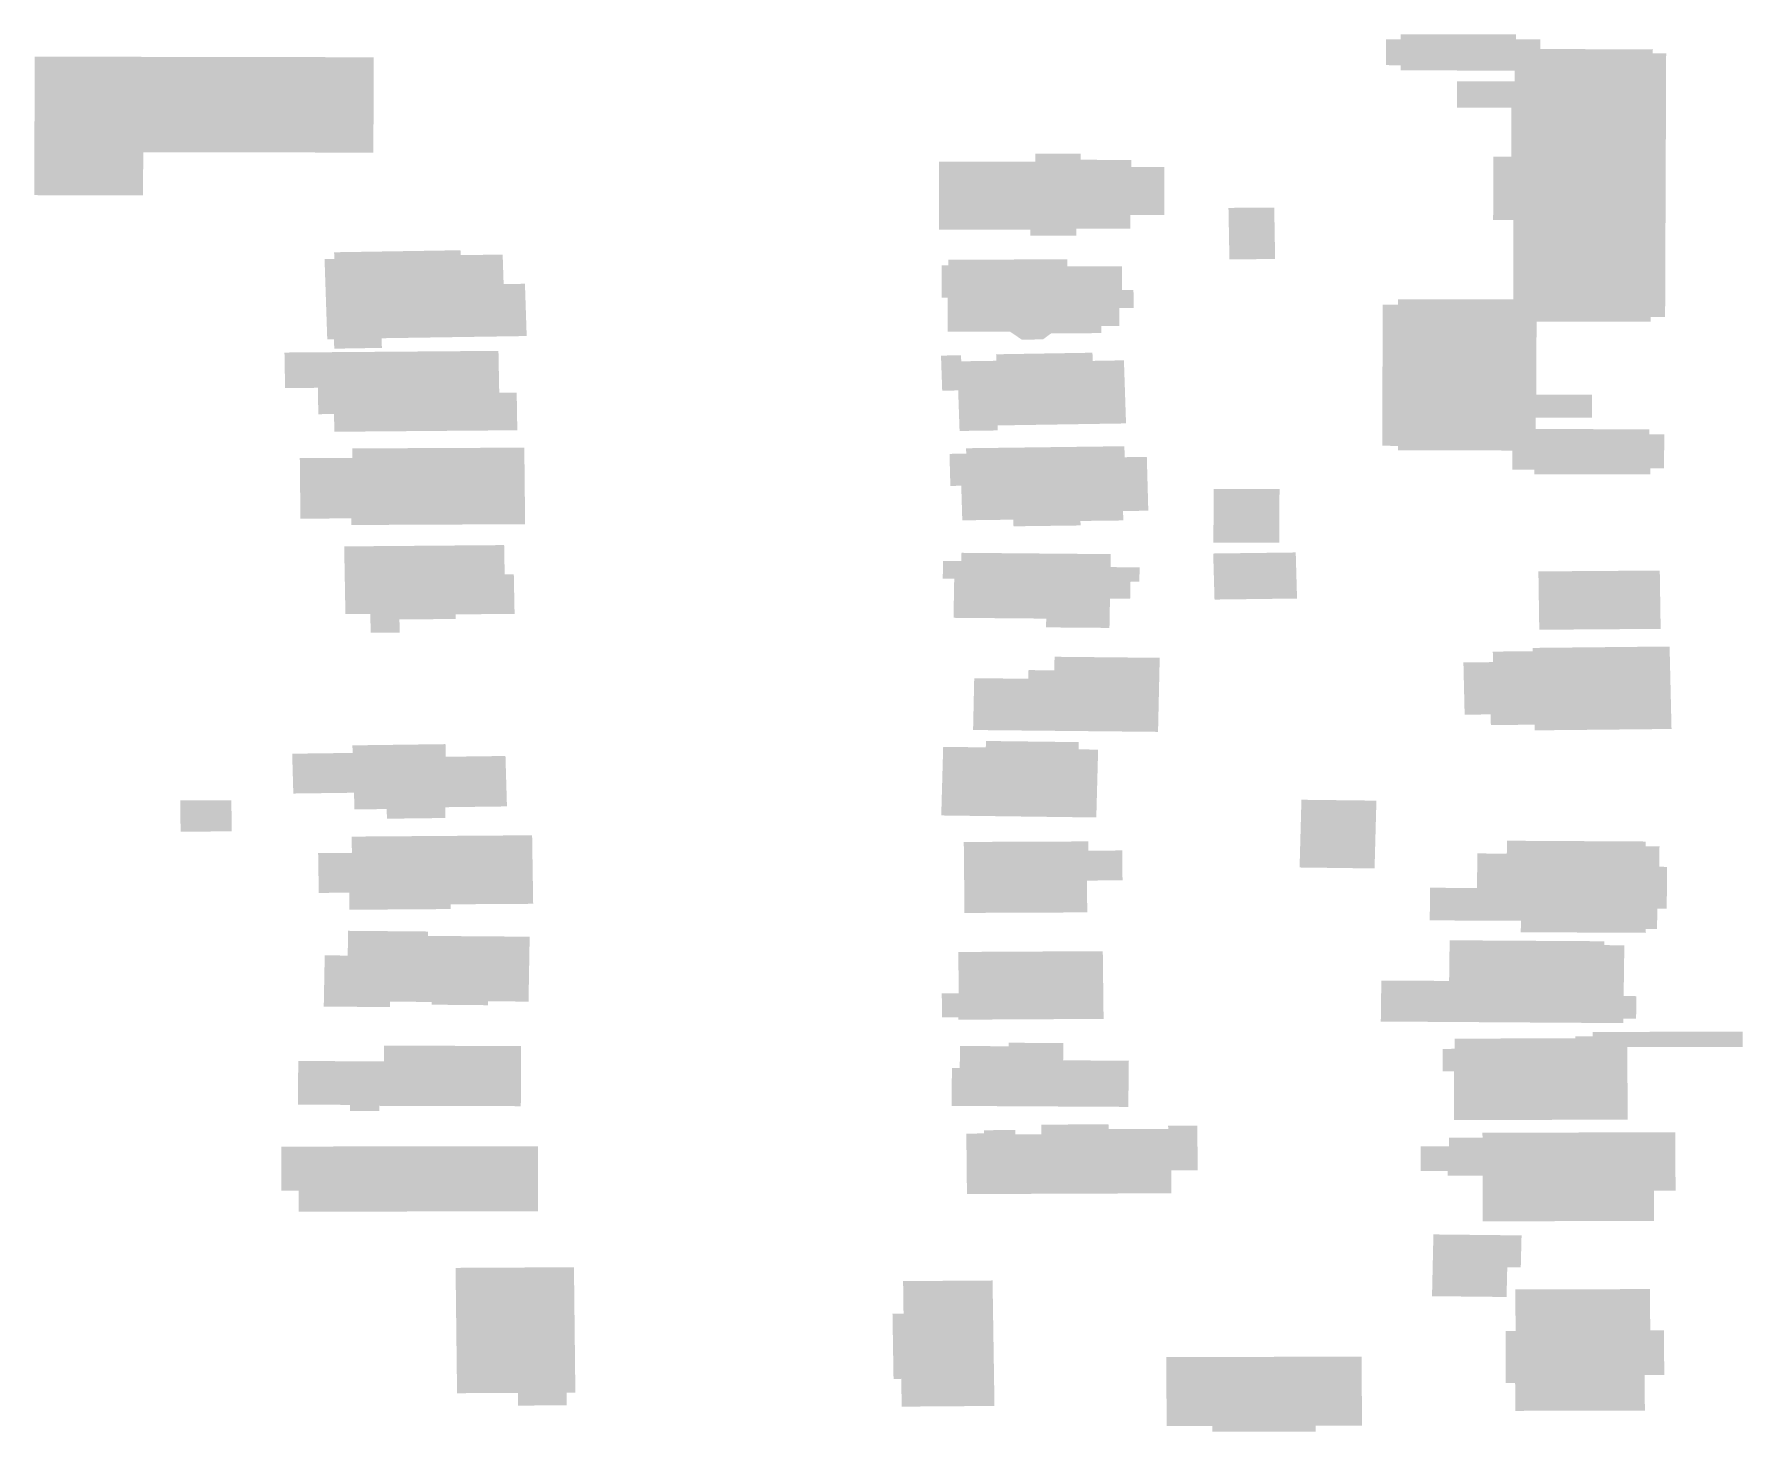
# Model space of a CAD drawing. Header units: inches. Extents: x -122.31104 to -122.30909, y 47.60446 to 47.60605.
import ezdxf

# ---------------------------------------------------------------- set-up
doc = ezdxf.new("R2010")
doc.units = ezdxf.units.IN
doc.header["$MEASUREMENT"] = 0

msp = doc.modelspace()

# ---------------------------------------------------------------- hatches: boundary and pattern name
for points in [[(-122.309502, 47.6055835), (-122.3094841, 47.6055834), (-122.3094841, 47.6055784), (-122.3093535, 47.6055781), (-122.3093536, 47.6055563), (-122.3093286, 47.6055562), (-122.3093286, 47.605551), (-122.3091963, 47.6055508), (-122.3091963, 47.6055579), (-122.3091806, 47.6055578), (-122.3091804, 47.6055964), (-122.3091975, 47.6055964), (-122.3091975, 47.6056023), (-122.3093271, 47.6056026), (-122.3093271, 47.6056156), (-122.3092628, 47.6056155), (-122.3092627, 47.6056418), (-122.3093263, 47.6056419), (-122.309326, 47.6057251), (-122.309196, 47.6057248), (-122.309196, 47.6057304), (-122.3091794, 47.6057304), (-122.3091782, 47.606031), (-122.3091935, 47.606031), (-122.3091934, 47.6060355), (-122.3093218, 47.6060357), (-122.3093218, 47.6060469), (-122.3093493, 47.6060469), (-122.3093493, 47.6060525), (-122.3094811, 47.6060527), (-122.3094811, 47.6060469), (-122.3094975, 47.6060469), (-122.3094976, 47.6060174), (-122.3094809, 47.6060173), (-122.309481, 47.6060114), (-122.3093511, 47.6060112), (-122.3093511, 47.605999), (-122.3094166, 47.6059991), (-122.3094167, 47.6059689), (-122.3093546, 47.6059688), (-122.3093549, 47.6059129), (-122.3093752, 47.605913), (-122.3093755, 47.6058407), (-122.3093523, 47.6058407), (-122.3093526, 47.6057503), (-122.309484, 47.6057505), (-122.309484, 47.6057445), (-122.3095014, 47.6057445), (-122.309502, 47.6055835)], [(-122.3110391, 47.6058692), (-122.310915, 47.6058689), (-122.3109147, 47.6059182), (-122.3106523, 47.6059177), (-122.3106519, 47.6060264), (-122.3110384, 47.6060271), (-122.3110391, 47.6058692)], [(-122.3100075, 47.60583), (-122.3099033, 47.6058298), (-122.3099033, 47.6058229), (-122.3098509, 47.6058229), (-122.3098508, 47.6058311), (-122.3097893, 47.605831), (-122.3097892, 47.6058467), (-122.3097506, 47.6058466), (-122.3097504, 47.6059012), (-122.3097881, 47.6059013), (-122.3097881, 47.6059094), (-122.3098457, 47.6059095), (-122.3098457, 47.6059165), (-122.3098976, 47.6059166), (-122.3098976, 47.6059072), (-122.3100073, 47.6059074), (-122.3100075, 47.60583)], [(-122.3096773, 47.6058547), (-122.3096762, 47.605796), (-122.3096241, 47.6057964), (-122.3096251, 47.6058551), (-122.3096773, 47.6058547)], [(-122.310708, 47.6057964), (-122.3107049, 47.6057049), (-122.3106973, 47.605705), (-122.3106969, 47.6056942), (-122.3106426, 47.6056951), (-122.310643, 47.6057061), (-122.3104775, 47.6057086), (-122.3104795, 47.6057682), (-122.3105038, 47.6057678), (-122.3105049, 47.6058015), (-122.3105528, 47.6058008), (-122.310553, 47.6058064), (-122.3106971, 47.6058041), (-122.3106968, 47.6057965), (-122.310708, 47.6057964)], [(-122.3100044, 47.6057892), (-122.3100043, 47.6057522), (-122.3099976, 47.6057522), (-122.3099975, 47.6057137), (-122.3099265, 47.6057137), (-122.3099131, 47.6057046), (-122.3098889, 47.6057047), (-122.3098793, 47.6057118), (-122.3098222, 47.6057119), (-122.3098222, 47.6057202), (-122.3098017, 47.6057202), (-122.3098017, 47.6057405), (-122.3097855, 47.6057405), (-122.3097856, 47.6057611), (-122.3097986, 47.6057611), (-122.3097987, 47.6057881), (-122.3098611, 47.6057881), (-122.3098611, 47.6057959), (-122.3099968, 47.6057958), (-122.3099968, 47.6057892), (-122.3100044, 47.6057892)], [(-122.3107537, 47.6056898), (-122.310753, 47.6056493), (-122.3107156, 47.6056496), (-122.3107151, 47.6056195), (-122.3106972, 47.6056197), (-122.3106968, 47.6055995), (-122.3104882, 47.6056012), (-122.3104889, 47.6056441), (-122.3105088, 47.605644), (-122.3105097, 47.6056917), (-122.3107537, 47.6056898)], [(-122.3100051, 47.6056863), (-122.3100037, 47.6056463), (-122.3099855, 47.6056466), (-122.3099839, 47.6056004), (-122.3099403, 47.605601), (-122.3099405, 47.6056067), (-122.3097941, 47.605609), (-122.3097965, 47.6056809), (-122.3098321, 47.6056803), (-122.3098324, 47.6056896), (-122.3099422, 47.6056878), (-122.309942, 47.6056804), (-122.309982, 47.6056798), (-122.3099823, 47.6056867), (-122.3100051, 47.6056863)], [(-122.3107362, 47.6055694), (-122.3107355, 47.6055005), (-122.3106775, 47.6055007), (-122.3106774, 47.6054932), (-122.3104793, 47.6054941), (-122.3104802, 47.6055814), (-122.3106763, 47.6055805), (-122.3106762, 47.6055697), (-122.3107362, 47.6055694)], [(-122.3099954, 47.6055743), (-122.3099944, 47.6055378), (-122.309982, 47.6055379), (-122.3099808, 47.6054985), (-122.3099226, 47.6054993), (-122.3099224, 47.6054917), (-122.3098459, 47.6054927), (-122.3098461, 47.6054978), (-122.3097972, 47.6054984), (-122.3097975, 47.6055091), (-122.3097687, 47.6055095), (-122.3097704, 47.6055708), (-122.3097956, 47.6055705), (-122.309796, 47.605583), (-122.3099765, 47.6055807), (-122.3099763, 47.6055745), (-122.3099954, 47.6055743)], [(-122.3096944, 47.6054731), (-122.3096192, 47.605473), (-122.3096191, 47.6055342), (-122.3096943, 47.6055343), (-122.3096944, 47.6054731)], [(-122.3106856, 47.6054688), (-122.3106842, 47.6053916), (-122.3106558, 47.6053919), (-122.3106554, 47.6053703), (-122.3106223, 47.6053705), (-122.3106226, 47.6053855), (-122.3105583, 47.6053861), (-122.3105585, 47.6053913), (-122.3104913, 47.6053919), (-122.3104922, 47.605437), (-122.3105026, 47.6054369), (-122.3105032, 47.6054703), (-122.3106856, 47.6054688)], [(-122.3100031, 47.6054322), (-122.30999, 47.6054321), (-122.3099908, 47.6053874), (-122.3098851, 47.6053865), (-122.3098853, 47.6053765), (-122.309813, 47.6053759), (-122.3098124, 47.6054094), (-122.3097894, 47.6054092), (-122.309789, 47.6054286), (-122.3097789, 47.6054285), (-122.3097786, 47.6054449), (-122.3098118, 47.6054452), (-122.3098116, 47.60546), (-122.3099817, 47.6054615), (-122.3099819, 47.605452), (-122.3100027, 47.6054522), (-122.3100031, 47.6054322)], [(-122.3096947, 47.6054607), (-122.3096932, 47.6054082), (-122.3095991, 47.6054094), (-122.3096006, 47.6054619), (-122.3096947, 47.6054607)], [(-122.3093239, 47.6054403), (-122.3093229, 47.6053738), (-122.3091845, 47.6053748), (-122.3091855, 47.6054413), (-122.3093239, 47.6054403)], [(-122.3094094, 47.6053365), (-122.309408, 47.605277), (-122.3093784, 47.6052773), (-122.3093781, 47.6052651), (-122.3093283, 47.6052656), (-122.3093281, 47.6052591), (-122.3091721, 47.6052607), (-122.3091743, 47.6053547), (-122.3093305, 47.6053531), (-122.3093304, 47.6053493), (-122.3093759, 47.6053489), (-122.3093756, 47.6053369), (-122.3094094, 47.6053365)], [(-122.3099685, 47.6052595), (-122.3097576, 47.6052574), (-122.3097557, 47.6053418), (-122.3098756, 47.605343), (-122.3098759, 47.6053275), (-122.3099053, 47.6053278), (-122.3099056, 47.6053179), (-122.3099672, 47.6053186), (-122.3099685, 47.6052595)], [(-122.3107449, 47.6052325), (-122.3107436, 47.6051871), (-122.3106744, 47.605188), (-122.3106739, 47.605169), (-122.3106372, 47.6051694), (-122.3106368, 47.6051584), (-122.3105701, 47.6051592), (-122.3105704, 47.6051715), (-122.3105, 47.6051724), (-122.3105017, 47.6052299), (-122.3105697, 47.605229), (-122.3105701, 47.6052434), (-122.3106762, 47.605242), (-122.310676, 47.6052334), (-122.3107449, 47.6052325)], [(-122.3100048, 47.6051621), (-122.309828, 47.6051598), (-122.3098259, 47.6052372), (-122.3098483, 47.6052374), (-122.3098481, 47.6052457), (-122.3099538, 47.605247), (-122.309954, 47.6052397), (-122.3100026, 47.6052403), (-122.3100048, 47.6051621)], [(-122.3108724, 47.6051793), (-122.3108722, 47.6051437), (-122.3108139, 47.6051439), (-122.3108142, 47.6051795), (-122.3108724, 47.6051793)], [(-122.3095962, 47.6051028), (-122.3095107, 47.6051017), (-122.3095086, 47.605179), (-122.3095941, 47.60518), (-122.3095962, 47.6051028)], [(-122.3107153, 47.6051192), (-122.3107146, 47.6050738), (-122.3106798, 47.6050741), (-122.3106796, 47.6050546), (-122.3105642, 47.6050554), (-122.3105642, 47.6050608), (-122.3104701, 47.6050614), (-122.3104713, 47.6051395), (-122.3106771, 47.605138), (-122.3106768, 47.6051195), (-122.3107153, 47.6051192)], [(-122.3099791, 47.6051319), (-122.3099783, 47.605051), (-122.3098383, 47.6050516), (-122.3098387, 47.6050879), (-122.3097981, 47.6050881), (-122.3097984, 47.6051222), (-122.309837, 47.605122), (-122.3098371, 47.6051325), (-122.3099791, 47.6051319)], [(-122.3094478, 47.6050425), (-122.3093438, 47.605042), (-122.309344, 47.605029), (-122.3092015, 47.6050283), (-122.3092014, 47.6050328), (-122.3091886, 47.6050327), (-122.3091883, 47.6050559), (-122.3091776, 47.6050559), (-122.3091771, 47.6051035), (-122.3091861, 47.6051036), (-122.3091858, 47.605127), (-122.3092016, 47.605127), (-122.3092015, 47.6051324), (-122.3093598, 47.6051333), (-122.3093599, 47.6051186), (-122.3093935, 47.6051188), (-122.3093939, 47.6050794), (-122.3094474, 47.6050797), (-122.3094478, 47.6050425)], [(-122.3107089, 47.6049443), (-122.3106333, 47.6049436), (-122.3106332, 47.6049499), (-122.3105859, 47.6049495), (-122.310586, 47.6049464), (-122.3105217, 47.6049458), (-122.3105216, 47.6049503), (-122.3104754, 47.6049499), (-122.3104741, 47.6050239), (-122.3105901, 47.6050248), (-122.31059, 47.6050298), (-122.3106811, 47.6050306), (-122.3106816, 47.6050024), (-122.3107078, 47.6050026), (-122.3107089, 47.6049443)], [(-122.3095036, 47.6049272), (-122.3092271, 47.6049254), (-122.309227, 47.6049305), (-122.3092125, 47.6049304), (-122.3092121, 47.6049561), (-122.3092267, 47.6049562), (-122.3092259, 47.6050141), (-122.3092488, 47.6050143), (-122.3092487, 47.6050187), (-122.3094251, 47.6050198), (-122.3094257, 47.6049735), (-122.309503, 47.6049739), (-122.3095036, 47.6049272)], [(-122.3100042, 47.6049593), (-122.3100039, 47.604932), (-122.3099854, 47.6049321), (-122.3099854, 47.6049293), (-122.3098197, 47.6049302), (-122.3098206, 47.6050074), (-122.3099854, 47.6050065), (-122.3099848, 47.6049594), (-122.3100042, 47.6049593)], [(-122.3107383, 47.6048324), (-122.3106791, 47.6048322), (-122.3106791, 47.6048251), (-122.3106457, 47.6048251), (-122.3106457, 47.6048311), (-122.3104842, 47.6048307), (-122.3104839, 47.6048993), (-122.3106401, 47.6048997), (-122.3106402, 47.6048819), (-122.310738, 47.6048821), (-122.3107383, 47.6048324)], [(-122.3099931, 47.604831), (-122.3097915, 47.6048299), (-122.3097909, 47.6048826), (-122.3098658, 47.6048829), (-122.3098655, 47.6049027), (-122.3099278, 47.604903), (-122.3099278, 47.604899), (-122.3099834, 47.6048993), (-122.3099837, 47.6048741), (-122.3099926, 47.6048741), (-122.3099931, 47.604831)], [(-122.3094332, 47.604896), (-122.309433, 47.6048706), (-122.3094203, 47.6048706), (-122.30942, 47.6048148), (-122.3092221, 47.6048154), (-122.3092225, 47.604898), (-122.3090908, 47.6048983), (-122.3090909, 47.6049157), (-122.3092622, 47.6049153), (-122.3092621, 47.6049104), (-122.3092818, 47.6049104), (-122.3092818, 47.6049081), (-122.3094194, 47.6049077), (-122.3094193, 47.6048961), (-122.3094332, 47.604896)], [(-122.3099762, 47.6047995), (-122.3099755, 47.6047305), (-122.3097423, 47.6047314), (-122.3097426, 47.6047574), (-122.3097124, 47.6047576), (-122.3097128, 47.6048085), (-122.3097461, 47.6048083), (-122.309746, 47.6048048), (-122.309814, 47.6048045), (-122.3098141, 47.60481), (-122.3098908, 47.6048097), (-122.3098907, 47.6047988), (-122.3099204, 47.6047987), (-122.3099204, 47.6048035), (-122.309956, 47.6048033), (-122.3099559, 47.6047996), (-122.3099762, 47.6047995)], [(-122.3107573, 47.6047847), (-122.3107572, 47.6047344), (-122.3107377, 47.6047344), (-122.3107377, 47.6047106), (-122.3104646, 47.6047107), (-122.3104647, 47.6047849), (-122.3107573, 47.6047847)], [(-122.3094582, 47.604785), (-122.309458, 47.6047569), (-122.3094273, 47.604757), (-122.3094273, 47.6047515), (-122.3093875, 47.6047515), (-122.3093873, 47.6046995), (-122.3091921, 47.6046998), (-122.3091922, 47.6047345), (-122.3091675, 47.6047345), (-122.3091678, 47.6048009), (-122.3093877, 47.6048005), (-122.3093876, 47.6047948), (-122.3094259, 47.6047947), (-122.3094258, 47.604785), (-122.3094582, 47.604785)], [(-122.3094452, 47.6046141), (-122.3093602, 47.6046132), (-122.3093594, 47.604647), (-122.309344, 47.6046469), (-122.3093431, 47.6046834), (-122.3094436, 47.6046845), (-122.3094452, 47.6046141)], [(-122.3105586, 47.6046464), (-122.3105569, 47.6045035), (-122.3104874, 47.6045039), (-122.3104873, 47.6044894), (-122.3104318, 47.6044897), (-122.310432, 47.6045041), (-122.310422, 47.6045041), (-122.3104236, 47.6046471), (-122.3105586, 47.6046464)], [(-122.3100604, 47.6045941), (-122.3100592, 47.6045198), (-122.3100504, 47.6045199), (-122.3100499, 47.6044882), (-122.3099441, 47.604489), (-122.3099463, 47.604632), (-122.3100483, 47.6046313), (-122.3100478, 47.6045942), (-122.3100604, 47.6045941)], [(-122.3093614, 47.6045745), (-122.3093611, 47.604515), (-122.3093504, 47.604515), (-122.3093502, 47.6044834), (-122.3092025, 47.6044837), (-122.3092027, 47.6045243), (-122.3091804, 47.6045243), (-122.3091807, 47.6045751), (-122.3091964, 47.604575), (-122.3091966, 47.6046222), (-122.3093502, 47.6046218), (-122.3093499, 47.6045745), (-122.3093614, 47.6045745)], [(-122.3097482, 47.6045447), (-122.3097478, 47.604466), (-122.3096958, 47.6044661), (-122.3096958, 47.6044595), (-122.3095777, 47.6044597), (-122.3095778, 47.6044664), (-122.3095251, 47.6044665), (-122.3095254, 47.6045452), (-122.3097482, 47.6045447)]]:
    msp.add_hatch(color=256).paths.add_polyline_path(points, flags=0)

doc.saveas('drawing.dxf')
